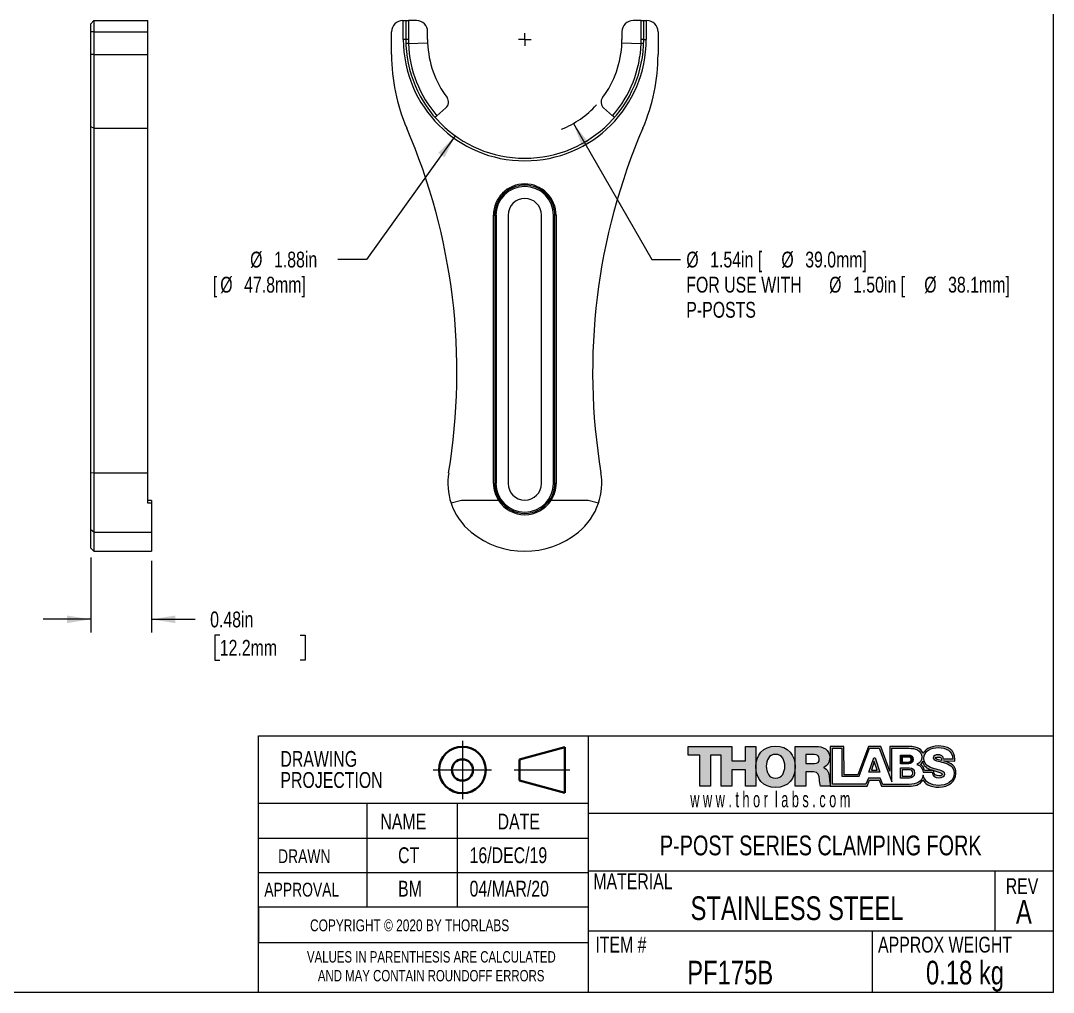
# Model space of a CAD drawing. Header units: inches. Extents: x 0.1 to 10.9, y 0 to 8.5.
# Drawn here: x 5.5 to 10.94, y 0.04 to 5.16 of the extents above; entities that cross this region are included whole.
import ezdxf

# ---------------------------------------------------------------- set-up
doc = ezdxf.new("R2010")
doc.units = ezdxf.units.IN
doc.header["$MEASUREMENT"] = 0
doc.header["$PDSIZE"] = -1
doc.linetypes.add('CENTERX2', pattern=[0.8, 0.5, -0.1, 0.1, -0.1])
doc.styles.add('SLDTEXTSTYLE0', font='TXT', dxfattribs={"width": 0.75})
doc.styles.add('SLDTEXTSTYLE1', font='TXT', dxfattribs={"width": 0.6})
doc.dimstyles.new('SLDDIMSTYLE1', dxfattribs={"dimtxt": 0.083333, "dimasz": 0.125, "dimexe": 0, "dimexo": 0.0625, "dimgap": 0.020833, "dimtad": 0, "dimtih": 1, "dimtoh": 1, "dimlfac": 1.5, "dimrnd": 1e-09, "dimdsep": 46, "dimtxsty": 'SLDTEXTSTYLE0', "dimsah": 1, "dimcen": 0.09, "dimadec": 0, "dimazin": 2, "dimtfac": 1, "dimtmove": 0, "dimatfit": 0, "dimfxl": 1, "dimfrac": 2, "dimtolj": 1, "dimtzin": 12, "dimarcsym": 0})
doc.dimstyles.new('SLDDIMSTYLE2', dxfattribs={"dimtxt": 0.083333, "dimasz": 0.125, "dimexe": 0, "dimexo": 0.0625, "dimgap": 0.020833, "dimtad": 0, "dimtih": 1, "dimtoh": 1, "dimlfac": 1.5, "dimrnd": 1e-09, "dimzin": 12, "dimdsep": 46, "dimtxsty": 'SLDTEXTSTYLE0', "dimsah": 1, "dimcen": 0, "dimadec": 0, "dimazin": 3, "dimtfac": 1, "dimtofl": 0, "dimtmove": 0, "dimatfit": 3, "dimfxl": 1, "dimfrac": 2, "dimtolj": 1, "dimtzin": 12, "dimarcsym": 0})

# ---------------------------------------------------------------- blocks, each defined once
blk = doc.blocks.new('Third Angle Projection Block')
at = {"color": 7, "linetype": 'CENTERX2', "lineweight": 18}
for p, q in [((3.9951, 0.9376), (3.9951, 0.5538)), ((3.8033, 0.7457), (4.187, 0.7457)), ((4.3361, 0.7457), (4.7029, 0.7457))]:
    blk.add_line(p, q, dxfattribs=at)
at = {"color": 7, "linetype": 'Continuous', "lineweight": 35}
for p, q in [((4.6701, 0.8957), (4.3701, 0.8153)), ((4.6701, 0.5957), (4.6701, 0.8957)), ((4.3701, 0.8153), (4.3701, 0.6761)), ((4.3701, 0.6761), (4.6701, 0.5957))]:
    blk.add_line(p, q, dxfattribs=at)
for radius in [0.1536, 0.0696]:
    blk.add_circle((3.9951, 0.7457), radius, dxfattribs=at)
at = {"color": 7, "linetype": 'Continuous', "lineweight": 0}
blk.add_point((3.9951, 0.7457), dxfattribs=at)
blk = doc.blocks.new('THORLABS LOGO1')
at = {"linetype": 'Continuous'}
blk.add_hatch(color=7, dxfattribs=at).paths.add_polyline_path([(2.398, 1.664), (2.398, 1.97), (2.618, 1.97), (2.618, 1.13), (2.398, 1.13), (2.398, 1.476), (2.109, 1.476), (2.109, 1.13), (1.889, 1.13), (1.889, 1.782), (1.661, 1.782), (1.661, 1.13), (1.441, 1.13), (1.441, 1.782), (1.189, 1.782), (1.189, 1.97), (2.109, 1.97), (2.109, 1.664)], flags=0)
h = blk.add_hatch(color=7, dxfattribs=at)
edge = h.paths.add_edge_path(flags=0)
edge.add_spline(control_points=[(3.034, 1.1), (3.3, 1.101), (3.45, 1.295), (3.449, 1.539), (3.449, 1.783), (3.298, 1.976), (3.032, 1.976)], knot_values=[0, 0, 0, 0, 1, 1, 1, 2, 2, 2, 2], weights=[1, 1, 1, 1, 1, 1, 1], degree=3, periodic=0)
edge.add_spline(control_points=[(3.032, 1.976), (2.768, 1.975), (2.619, 1.782), (2.619, 1.54)], knot_values=[3.002118, 3.002118, 3.002118, 3.002118, 4, 4, 4, 4], weights=[1, 1, 1, 1], degree=3, periodic=0)
edge.add_spline(control_points=[(2.619, 1.54), (2.619, 1.54), (2.619, 1.539), (2.619, 1.539), (2.618, 1.295), (2.768, 1.101), (3.034, 1.1)], knot_values=[2, 2, 2, 2, 2.002118, 2.002118, 2.002118, 3.002118, 3.002118, 3.002118, 3.002118], weights=[1, 1, 1, 1, 1, 1, 1], degree=3, periodic=0)
edge = h.paths.add_edge_path(flags=0)
edge.add_spline(control_points=[(3.033, 1.301), (2.891, 1.301), (2.837, 1.426), (2.837, 1.551)], knot_values=[3, 3, 3, 3, 4, 4, 4, 4], weights=[1, 1, 1, 1], degree=3, periodic=0)
edge.add_spline(control_points=[(2.837, 1.551), (2.837, 1.676), (2.891, 1.801), (3.033, 1.801)], knot_values=[2, 2, 2, 2, 3, 3, 3, 3], weights=[1, 1, 1, 1], degree=3, periodic=0)
edge.add_spline(control_points=[(3.033, 1.801), (3.175, 1.801), (3.229, 1.676), (3.229, 1.551)], knot_values=[1, 1, 1, 1, 2, 2, 2, 2], weights=[1, 1, 1, 1], degree=3, periodic=0)
edge.add_spline(control_points=[(3.229, 1.551), (3.229, 1.426), (3.175, 1.301), (3.033, 1.301)], knot_values=[0, 0, 0, 0, 1, 1, 1, 1], weights=[1, 1, 1, 1], degree=3, periodic=0)
h = blk.add_hatch(color=7, dxfattribs=at)
edge = h.paths.add_edge_path(flags=0)
edge.add_line((3.45, 1.13), (3.45, 1.97))
edge.add_line((3.45, 1.97), (3.88, 1.97))
edge.add_spline(control_points=[(3.88, 1.97), (4.029, 1.97), (4.175, 1.903), (4.175, 1.734)], knot_values=[1, 1, 1, 1, 2, 2, 2, 2], weights=[1, 1, 1, 1], degree=3, periodic=0)
edge.add_spline(control_points=[(4.175, 1.734), (4.175, 1.643), (4.132, 1.557), (4.043, 1.523)], knot_values=[2, 2, 2, 2, 3, 3, 3, 3], weights=[1, 1, 1, 1], degree=3, periodic=0)
edge.add_line((4.043, 1.523), (4.043, 1.521))
edge.add_spline(control_points=[(4.043, 1.521), (4.133, 1.499), (4.159, 1.399), (4.166, 1.319)], knot_values=[4, 4, 4, 4, 5, 5, 5, 5], weights=[1, 1, 1, 1], degree=3, periodic=0)
edge.add_spline(control_points=[(4.166, 1.319), (4.169, 1.293), (4.173, 1.219), (4.188, 1.17)], knot_values=[5, 5, 5, 5, 5.740443, 5.740443, 5.740443, 5.740443], weights=[1, 1, 1, 1], degree=3, periodic=0)
edge.add_line((4.188, 1.17), (4.188, 1.13))
edge.add_line((4.188, 1.13), (3.984, 1.13))
edge.add_spline(control_points=[(3.984, 1.13), (3.965, 1.158), (3.962, 1.241), (3.959, 1.264)], knot_values=[7, 7, 7, 7, 8, 8, 8, 8], weights=[1, 1, 1, 1], degree=3, periodic=0)
edge.add_spline(control_points=[(3.959, 1.264), (3.953, 1.349), (3.939, 1.436), (3.836, 1.436)], knot_values=[8, 8, 8, 8, 9, 9, 9, 9], weights=[1, 1, 1, 1], degree=3, periodic=0)
edge.add_line((3.836, 1.436), (3.67, 1.436))
edge.add_line((3.67, 1.436), (3.67, 1.13))
edge.add_line((3.67, 1.13), (3.45, 1.13))
edge = h.paths.add_edge_path(flags=0)
edge.add_line((3.845, 1.796), (3.67, 1.796))
edge.add_line((3.67, 1.796), (3.67, 1.606))
edge.add_line((3.67, 1.606), (3.854, 1.606))
edge.add_spline(control_points=[(3.854, 1.606), (3.92, 1.606), (3.956, 1.642), (3.956, 1.705)], knot_values=[1, 1, 1, 1, 2, 2, 2, 2], weights=[1, 1, 1, 1], degree=3, periodic=0)
edge.add_spline(control_points=[(3.956, 1.705), (3.956, 1.768), (3.906, 1.796), (3.845, 1.796)], knot_values=[2, 2, 2, 2, 3, 3, 3, 3], weights=[1, 1, 1, 1], degree=3, periodic=0)
h = blk.add_hatch(color=7, dxfattribs=at)
edge = h.paths.add_edge_path(flags=0)
edge.add_spline(control_points=[(6.142, 1.818), (6.107, 1.886), (6.086, 1.97), (5.816, 1.97)], knot_values=[4, 4, 4, 4, 5, 5, 5, 5], weights=[1, 1, 1, 1], degree=3, periodic=0)
edge.add_line((5.816, 1.97), (5.445, 1.97))
edge.add_line((5.445, 1.97), (5.445, 1.447))
edge.add_line((5.445, 1.447), (5.251, 1.97))
edge.add_line((5.251, 1.97), (4.991, 1.97))
edge.add_line((4.991, 1.97), (4.765, 1.372))
edge.add_line((4.765, 1.372), (4.478, 1.37))
edge.add_line((4.478, 1.37), (4.474, 1.97))
edge.add_line((4.474, 1.97), (4.188, 1.97))
edge.add_line((4.188, 1.97), (4.188, 1.13))
edge.add_line((4.188, 1.13), (4.963, 1.132))
edge.add_line((4.963, 1.132), (5.013, 1.256))
edge.add_line((5.013, 1.256), (5.217, 1.256))
edge.add_line((5.217, 1.256), (5.265, 1.132))
edge.add_line((5.265, 1.132), (5.893, 1.132))
edge.add_spline(control_points=[(5.893, 1.132), (6.005, 1.134), (6.109, 1.187), (6.141, 1.265)], knot_values=[19, 19, 19, 19, 20, 20, 20, 20], weights=[1, 1, 1, 1], degree=3, periodic=0)
edge.add_spline(control_points=[(6.141, 1.265), (6.171, 1.187), (6.276, 1.109), (6.48, 1.109)], knot_values=[20, 20, 20, 20, 21, 21, 21, 21], weights=[1, 1, 1, 1], degree=3, periodic=0)
edge.add_spline(control_points=[(6.48, 1.109), (6.684, 1.109), (6.835, 1.233), (6.835, 1.396)], knot_values=[21, 21, 21, 21, 22, 22, 22, 22], weights=[1, 1, 1, 1], degree=3, periodic=0)
edge.add_spline(control_points=[(6.835, 1.396), (6.835, 1.561), (6.74, 1.62), (6.588, 1.66)], knot_values=[22, 22, 22, 22, 23, 23, 23, 23], weights=[1, 1, 1, 1], degree=3, periodic=0)
edge.add_spline(control_points=[(6.588, 1.66), (6.586, 1.661), (6.584, 1.661), (6.582, 1.662)], knot_values=[0, 0, 0, 0, 1, 1, 1, 1], weights=[1, 1, 1, 1], degree=3, periodic=0)
edge.add_line((6.582, 1.662), (6.814, 1.66))
edge.add_spline(control_points=[(6.814, 1.66), (6.814, 1.782), (6.79, 1.978), (6.464, 1.978)], knot_values=[2, 2, 2, 2, 3, 3, 3, 3], weights=[1, 1, 1, 1], degree=3, periodic=0)
edge.add_spline(control_points=[(6.464, 1.978), (6.274, 1.978), (6.18, 1.886), (6.142, 1.818)], knot_values=[3, 3, 3, 3, 4, 4, 4, 4], weights=[1, 1, 1, 1], degree=3, periodic=0)
edge = h.paths.add_edge_path(flags=0)
edge.add_spline(control_points=[(6.548, 1.382), (6.539, 1.345), (6.512, 1.334), (6.441, 1.354)], knot_values=[4, 4, 4, 4, 5, 5, 5, 5], weights=[1, 1, 1, 1], degree=3, periodic=0)
edge.add_spline(control_points=[(6.441, 1.354), (6.367, 1.374), (6.366, 1.415), (6.366, 1.46)], knot_values=[5, 5, 5, 5, 6, 6, 6, 6], weights=[1, 1, 1, 1], degree=3, periodic=0)
edge.add_spline(control_points=[(6.366, 1.46), (6.459, 1.433), (6.553, 1.401), (6.548, 1.382)], knot_values=[3, 3, 3, 3, 4, 4, 4, 4], weights=[1, 1, 1, 1], degree=3, periodic=0)
edge = h.paths.add_edge_path(flags=0)
edge.add_spline(control_points=[(6.114, 1.739), (6.114, 1.671), (6.074, 1.616), (6.014, 1.587)], knot_values=[17, 17, 17, 17, 18, 18, 18, 18], weights=[1, 1, 1, 1], degree=3, periodic=0)
edge.add_spline(control_points=[(6.014, 1.587), (6.089, 1.565), (6.137, 1.504), (6.144, 1.427)], knot_values=[18, 18, 18, 18, 19, 19, 19, 19], weights=[1, 1, 1, 1], degree=3, periodic=0)
edge.add_line((6.144, 1.427), (6.333, 1.427))
edge.add_spline(control_points=[(6.333, 1.427), (6.337, 1.338), (6.393, 1.309), (6.477, 1.309)], knot_values=[20, 20, 20, 20, 21, 21, 21, 21], weights=[1, 1, 1, 1], degree=3, periodic=0)
edge.add_spline(control_points=[(6.477, 1.309), (6.536, 1.309), (6.598, 1.33), (6.598, 1.386)], knot_values=[21, 21, 21, 21, 22, 22, 22, 22], weights=[1, 1, 1, 1], degree=3, periodic=0)
edge.add_spline(control_points=[(6.598, 1.386), (6.598, 1.453), (6.489, 1.466), (6.38, 1.496)], knot_values=[22, 22, 22, 22, 23, 23, 23, 23], weights=[1, 1, 1, 1], degree=3, periodic=0)
edge.add_spline(control_points=[(6.38, 1.496), (6.271, 1.527), (6.158, 1.576), (6.158, 1.715)], knot_values=[23, 23, 23, 23, 24, 24, 24, 24], weights=[1, 1, 1, 1], degree=3, periodic=0)
edge.add_spline(control_points=[(6.158, 1.715), (6.158, 1.88), (6.325, 1.945), (6.467, 1.945)], knot_values=[24, 24, 24, 24, 25, 25, 25, 25], weights=[1, 1, 1, 1], degree=3, periodic=0)
edge.add_spline(control_points=[(6.467, 1.945), (6.618, 1.945), (6.77, 1.872), (6.771, 1.701)], knot_values=[25, 25, 25, 25, 26, 26, 26, 26], weights=[1, 1, 1, 1], degree=3, periodic=0)
edge.add_line((6.771, 1.701), (6.574, 1.701))
edge.add_spline(control_points=[(6.574, 1.701), (6.577, 1.77), (6.512, 1.792), (6.451, 1.792)], knot_values=[27, 27, 27, 27, 28, 28, 28, 28], weights=[1, 1, 1, 1], degree=3, periodic=0)
edge.add_spline(control_points=[(6.451, 1.792), (6.409, 1.792), (6.355, 1.777), (6.355, 1.727)], knot_values=[28, 28, 28, 28, 29, 29, 29, 29], weights=[1, 1, 1, 1], degree=3, periodic=0)
edge.add_spline(control_points=[(6.355, 1.727), (6.355, 1.669), (6.465, 1.659), (6.576, 1.628)], knot_values=[29, 29, 29, 29, 30, 30, 30, 30], weights=[1, 1, 1, 1], degree=3, periodic=0)
edge.add_spline(control_points=[(6.576, 1.628), (6.685, 1.597), (6.796, 1.546), (6.796, 1.41)], knot_values=[30, 30, 30, 30, 31, 31, 31, 31], weights=[1, 1, 1, 1], degree=3, periodic=0)
edge.add_spline(control_points=[(6.796, 1.41), (6.796, 1.218), (6.632, 1.147), (6.465, 1.147)], knot_values=[31, 31, 31, 31, 32, 32, 32, 32], weights=[1, 1, 1, 1], degree=3, periodic=0)
edge.add_spline(control_points=[(6.465, 1.147), (6.311, 1.147), (6.172, 1.216), (6.142, 1.364)], knot_values=[0, 0, 0, 0, 1, 1, 1, 1], weights=[1, 1, 1, 1], degree=3, periodic=0)
edge.add_spline(control_points=[(6.142, 1.364), (6.122, 1.22), (5.998, 1.169), (5.849, 1.169)], knot_values=[1, 1, 1, 1, 2, 2, 2, 2], weights=[1, 1, 1, 1], degree=3, periodic=0)
edge.add_line((5.849, 1.169), (5.294, 1.169))
edge.add_line((5.294, 1.169), (5.238, 1.298))
edge.add_line((5.238, 1.298), (4.992, 1.298))
edge.add_line((4.992, 1.298), (4.935, 1.17))
edge.add_line((4.935, 1.17), (4.233, 1.17))
edge.add_line((4.233, 1.17), (4.233, 1.929))
edge.add_line((4.233, 1.929), (4.431, 1.929))
edge.add_line((4.431, 1.929), (4.431, 1.342))
edge.add_line((4.431, 1.342), (4.795, 1.342))
edge.add_line((4.795, 1.342), (5.015, 1.929))
edge.add_line((5.015, 1.929), (5.216, 1.929))
edge.add_line((5.216, 1.929), (5.484, 1.222))
edge.add_line((5.484, 1.222), (5.484, 1.929))
edge.add_line((5.484, 1.929), (5.84, 1.929))
edge.add_spline(control_points=[(5.84, 1.929), (5.97, 1.931), (6.114, 1.897), (6.114, 1.739)], knot_values=[16, 16, 16, 16, 17, 17, 17, 17], weights=[1, 1, 1, 1], degree=3, periodic=0)
edge = h.paths.add_edge_path(flags=0)
edge.add_line((6.361, 1.462), (6.17, 1.462))
edge.add_spline(control_points=[(6.17, 1.462), (6.17, 1.519), (6.12, 1.569), (6.089, 1.59)], knot_values=[8, 8, 8, 8, 9, 9, 9, 9], weights=[1, 1, 1, 1], degree=3, periodic=0)
edge.add_spline(control_points=[(6.089, 1.59), (6.104, 1.608), (6.128, 1.626), (6.136, 1.658)], knot_values=[9, 9, 9, 9, 10, 10, 10, 10], weights=[1, 1, 1, 1], degree=3, periodic=0)
edge.add_spline(control_points=[(6.136, 1.658), (6.136, 1.569), (6.219, 1.501), (6.324, 1.472)], knot_values=[10, 10, 10, 10, 11, 11, 11, 11], weights=[1, 1, 1, 1], degree=3, periodic=0)
edge.add_spline(control_points=[(6.324, 1.472), (6.336, 1.469), (6.349, 1.465), (6.361, 1.462)], knot_values=[0, 0, 0, 0, 1, 1, 1, 1], weights=[1, 1, 1, 1], degree=3, periodic=0)
edge = h.paths.add_edge_path(flags=0)
edge.add_spline(control_points=[(6.466, 1.742), (6.511, 1.74), (6.526, 1.731), (6.53, 1.704)], knot_values=[2, 2, 2, 2, 3, 3, 3, 3], weights=[1, 1, 1, 1], degree=3, periodic=0)
edge.add_spline(control_points=[(6.53, 1.704), (6.532, 1.693), (6.532, 1.686), (6.532, 1.672)], knot_values=[3, 3, 3, 3, 4, 4, 4, 4], weights=[1, 1, 1, 1], degree=3, periodic=0)
edge.add_spline(control_points=[(6.532, 1.672), (6.427, 1.699), (6.398, 1.703), (6.398, 1.726)], knot_values=[0, 0, 0, 0, 1, 1, 1, 1], weights=[1, 1, 1, 1], degree=3, periodic=0)
edge.add_spline(control_points=[(6.398, 1.726), (6.398, 1.736), (6.444, 1.742), (6.466, 1.742)], knot_values=[1, 1, 1, 1, 2, 2, 2, 2], weights=[1, 1, 1, 1], degree=3, periodic=0)
h = blk.add_hatch(color=7, dxfattribs=at)
edge = h.paths.add_edge_path(flags=0)
edge.add_line((5.665, 1.602), (5.665, 1.786))
edge.add_line((5.665, 1.786), (5.841, 1.786))
edge.add_spline(control_points=[(5.841, 1.786), (5.889, 1.786), (5.934, 1.763), (5.934, 1.693)], knot_values=[1, 1, 1, 1, 2, 2, 2, 2], weights=[1, 1, 1, 1], degree=3, periodic=0)
edge.add_spline(control_points=[(5.934, 1.693), (5.934, 1.625), (5.88, 1.602), (5.841, 1.602)], knot_values=[2, 2, 2, 2, 3, 3, 3, 3], weights=[1, 1, 1, 1], degree=3, periodic=0)
edge.add_line((5.841, 1.602), (5.665, 1.602))
edge = h.paths.add_edge_path(flags=0)
edge.add_spline(control_points=[(5.891, 1.692), (5.891, 1.732), (5.859, 1.745), (5.826, 1.745)], knot_values=[3, 3, 3, 3, 4, 4, 4, 4], weights=[1, 1, 1, 1], degree=3, periodic=0)
edge.add_line((5.826, 1.745), (5.703, 1.745))
edge.add_line((5.703, 1.745), (5.703, 1.639))
edge.add_line((5.703, 1.639), (5.826, 1.639))
edge.add_spline(control_points=[(5.826, 1.639), (5.853, 1.639), (5.891, 1.652), (5.891, 1.692)], knot_values=[2, 2, 2, 2, 3, 3, 3, 3], weights=[1, 1, 1, 1], degree=3, periodic=0)
h = blk.add_hatch(color=7, dxfattribs=at)
h.paths.add_polyline_path([(5.003, 1.425), (5.229, 1.425), (5.133, 1.729), (5.102, 1.729)], flags=0)
h.paths.add_polyline_path([(5.056, 1.466), (5.115, 1.649), (5.173, 1.466)], flags=0)
h = blk.add_hatch(color=7, dxfattribs=at)
edge = h.paths.add_edge_path(flags=0)
edge.add_line((5.665, 1.302), (5.665, 1.514))
edge.add_line((5.665, 1.514), (5.86, 1.514))
edge.add_spline(control_points=[(5.86, 1.514), (5.913, 1.514), (5.963, 1.488), (5.963, 1.407)], knot_values=[1, 1, 1, 1, 2, 2, 2, 2], weights=[1, 1, 1, 1], degree=3, periodic=0)
edge.add_spline(control_points=[(5.963, 1.407), (5.963, 1.329), (5.904, 1.302), (5.86, 1.302)], knot_values=[2, 2, 2, 2, 3, 3, 3, 3], weights=[1, 1, 1, 1], degree=3, periodic=0)
edge.add_line((5.86, 1.302), (5.665, 1.302))
edge = h.paths.add_edge_path(flags=0)
edge.add_spline(control_points=[(5.927, 1.406), (5.927, 1.458), (5.889, 1.475), (5.849, 1.475)], knot_values=[3, 3, 3, 3, 4, 4, 4, 4], weights=[1, 1, 1, 1], degree=3, periodic=0)
edge.add_line((5.849, 1.475), (5.702, 1.475))
edge.add_line((5.702, 1.475), (5.702, 1.338))
edge.add_line((5.702, 1.338), (5.849, 1.338))
edge.add_spline(control_points=[(5.849, 1.338), (5.882, 1.338), (5.927, 1.355), (5.927, 1.406)], knot_values=[2, 2, 2, 2, 3, 3, 3, 3], weights=[1, 1, 1, 1], degree=3, periodic=0)
at = {"color": 7, "linetype": 'Continuous', "lineweight": 18}
for p, q in [((1.189, 1.782), (1.189, 1.97)), ((1.189, 1.97), (2.109, 1.97)), ((2.109, 1.97), (2.109, 1.664)), ((2.398, 1.664), (2.398, 1.97)), ((2.398, 1.97), (2.618, 1.97)), ((2.618, 1.97), (2.618, 1.13)), ((3.45, 1.97), (3.88, 1.97)), ((3.45, 1.13), (3.45, 1.97)), ((4.474, 1.97), (4.188, 1.97)), ((4.188, 1.97), (4.188, 1.13)), ((4.478, 1.37), (4.474, 1.97)), ((4.991, 1.97), (4.765, 1.372)), ((5.251, 1.97), (4.991, 1.97)), ((5.445, 1.447), (5.251, 1.97)), ((5.816, 1.97), (5.445, 1.97)), ((5.445, 1.97), (5.445, 1.447)), ((1.441, 1.782), (1.189, 1.782)), ((1.441, 1.13), (1.441, 1.782)), ((1.889, 1.782), (1.661, 1.782)), ((1.661, 1.782), (1.661, 1.13)), ((1.889, 1.13), (1.889, 1.782)), ((3.845, 1.796), (3.67, 1.796)), ((3.67, 1.796), (3.67, 1.606)), ((4.233, 1.17), (4.233, 1.929)), ((4.233, 1.929), (4.431, 1.929)), ((4.431, 1.929), (4.431, 1.342)), ((4.795, 1.342), (5.015, 1.929)), ((5.015, 1.929), (5.216, 1.929)), ((5.216, 1.929), (5.484, 1.222)), ((5.484, 1.222), (5.484, 1.929)), ((5.484, 1.929), (5.84, 1.929)), ((5.665, 1.786), (5.841, 1.786)), ((5.665, 1.602), (5.665, 1.786)), ((5.703, 1.745), (5.703, 1.639)), ((5.826, 1.745), (5.703, 1.745)), ((2.109, 1.664), (2.398, 1.664)), ((3.67, 1.606), (3.854, 1.606)), ((5.003, 1.425), (5.102, 1.729)), ((5.115, 1.649), (5.056, 1.466)), ((5.102, 1.729), (5.133, 1.729)), ((5.173, 1.466), (5.115, 1.649)), ((5.133, 1.729), (5.229, 1.425)), ((5.841, 1.602), (5.665, 1.602)), ((5.703, 1.639), (5.826, 1.639)), ((6.771, 1.701), (6.574, 1.701)), ((6.582, 1.662), (6.814, 1.66)), ((2.398, 1.476), (2.109, 1.476)), ((2.109, 1.476), (2.109, 1.13)), ((2.398, 1.13), (2.398, 1.476)), ((3.836, 1.436), (3.67, 1.436)), ((3.67, 1.436), (3.67, 1.13)), ((4.043, 1.523), (4.043, 1.521)), ((4.431, 1.342), (4.795, 1.342)), ((4.765, 1.372), (4.478, 1.37)), ((5.229, 1.425), (5.003, 1.425)), ((5.056, 1.466), (5.173, 1.466)), ((5.665, 1.514), (5.86, 1.514)), ((5.665, 1.302), (5.665, 1.514)), ((5.702, 1.475), (5.702, 1.338)), ((5.849, 1.475), (5.702, 1.475)), ((5.702, 1.338), (5.849, 1.338)), ((6.144, 1.427), (6.333, 1.427)), ((6.361, 1.462), (6.17, 1.462)), ((1.661, 1.13), (1.441, 1.13)), ((2.109, 1.13), (1.889, 1.13)), ((2.618, 1.13), (2.398, 1.13)), ((3.67, 1.13), (3.45, 1.13)), ((4.188, 1.13), (3.984, 1.13)), ((4.188, 1.17), (4.188, 1.13)), ((4.188, 1.13), (4.963, 1.132)), ((4.935, 1.17), (4.233, 1.17)), ((4.992, 1.298), (4.935, 1.17)), ((4.963, 1.132), (5.013, 1.256)), ((5.238, 1.298), (4.992, 1.298)), ((5.013, 1.256), (5.217, 1.256)), ((5.217, 1.256), (5.265, 1.132)), ((5.294, 1.169), (5.238, 1.298)), ((5.265, 1.132), (5.893, 1.132)), ((5.849, 1.169), (5.294, 1.169)), ((5.86, 1.302), (5.665, 1.302))]:
    blk.add_line(p, q, dxfattribs=at)
at = {"color": 8, "linetype": 'Continuous', "lineweight": 0}
for points in [[(2.619, 1.54), (2.619, 1.782), (2.768, 1.975), (3.032, 1.976)], [(3.88, 1.97), (4.029, 1.97), (4.175, 1.903), (4.175, 1.734)], [(6.142, 1.818), (6.107, 1.886), (6.086, 1.97), (5.816, 1.97)], [(6.464, 1.978), (6.274, 1.978), (6.18, 1.886), (6.142, 1.818)], [(6.814, 1.66), (6.814, 1.782), (6.79, 1.978), (6.464, 1.978)], [(3.033, 1.801), (2.891, 1.801), (2.837, 1.676), (2.837, 1.551)], [(3.229, 1.551), (3.229, 1.676), (3.175, 1.801), (3.033, 1.801)], [(3.956, 1.705), (3.956, 1.768), (3.906, 1.796), (3.845, 1.796)], [(5.891, 1.692), (5.891, 1.732), (5.859, 1.745), (5.826, 1.745)], [(5.84, 1.929), (5.97, 1.931), (6.114, 1.897), (6.114, 1.739)], [(5.841, 1.786), (5.889, 1.786), (5.934, 1.763), (5.934, 1.693)], [(6.158, 1.715), (6.158, 1.88), (6.325, 1.945), (6.467, 1.945)], [(6.451, 1.792), (6.409, 1.792), (6.355, 1.777), (6.355, 1.727)], [(6.398, 1.726), (6.398, 1.736), (6.444, 1.742), (6.466, 1.742)], [(6.574, 1.701), (6.577, 1.77), (6.512, 1.792), (6.451, 1.792)], [(6.466, 1.742), (6.511, 1.74), (6.526, 1.731), (6.53, 1.704)], [(6.467, 1.945), (6.618, 1.945), (6.77, 1.872), (6.771, 1.701)], [(2.837, 1.551), (2.837, 1.426), (2.891, 1.301), (3.033, 1.301)], [(3.033, 1.301), (3.175, 1.301), (3.229, 1.426), (3.229, 1.551)], [(3.854, 1.606), (3.92, 1.606), (3.956, 1.642), (3.956, 1.705)], [(4.175, 1.734), (4.175, 1.643), (4.132, 1.557), (4.043, 1.523)], [(5.826, 1.639), (5.853, 1.639), (5.891, 1.652), (5.891, 1.692)], [(5.934, 1.693), (5.934, 1.625), (5.88, 1.602), (5.841, 1.602)], [(6.114, 1.739), (6.114, 1.671), (6.074, 1.616), (6.014, 1.587)], [(6.014, 1.587), (6.089, 1.565), (6.137, 1.504), (6.144, 1.427)], [(6.089, 1.59), (6.104, 1.608), (6.128, 1.626), (6.136, 1.658)], [(6.17, 1.462), (6.17, 1.519), (6.12, 1.569), (6.089, 1.59)], [(6.136, 1.658), (6.136, 1.569), (6.219, 1.501), (6.324, 1.472)], [(6.38, 1.496), (6.271, 1.527), (6.158, 1.576), (6.158, 1.715)], [(6.355, 1.727), (6.355, 1.669), (6.465, 1.659), (6.576, 1.628)], [(6.532, 1.672), (6.427, 1.699), (6.398, 1.703), (6.398, 1.726)], [(6.53, 1.704), (6.532, 1.693), (6.532, 1.686), (6.532, 1.672)], [(6.576, 1.628), (6.685, 1.597), (6.796, 1.546), (6.796, 1.41)], [(6.588, 1.66), (6.586, 1.661), (6.584, 1.661), (6.582, 1.662)], [(6.835, 1.396), (6.835, 1.561), (6.74, 1.62), (6.588, 1.66)], [(3.959, 1.264), (3.953, 1.349), (3.939, 1.436), (3.836, 1.436)], [(4.043, 1.521), (4.133, 1.499), (4.159, 1.399), (4.166, 1.319)], [(4.166, 1.319), (4.169, 1.293), (4.173, 1.219), (4.188, 1.17)], [(5.927, 1.406), (5.927, 1.458), (5.889, 1.475), (5.849, 1.475)], [(5.849, 1.338), (5.882, 1.338), (5.927, 1.355), (5.927, 1.406)], [(6.142, 1.364), (6.122, 1.22), (5.998, 1.169), (5.849, 1.169)], [(5.86, 1.514), (5.913, 1.514), (5.963, 1.488), (5.963, 1.407)], [(5.963, 1.407), (5.963, 1.329), (5.904, 1.302), (5.86, 1.302)], [(6.465, 1.147), (6.311, 1.147), (6.172, 1.216), (6.142, 1.364)], [(6.324, 1.472), (6.336, 1.469), (6.349, 1.465), (6.361, 1.462)], [(6.333, 1.427), (6.337, 1.338), (6.393, 1.309), (6.477, 1.309)], [(6.366, 1.46), (6.459, 1.433), (6.553, 1.401), (6.548, 1.382)], [(6.441, 1.354), (6.367, 1.374), (6.366, 1.415), (6.366, 1.46)], [(6.598, 1.386), (6.598, 1.453), (6.489, 1.466), (6.38, 1.496)], [(6.548, 1.382), (6.539, 1.345), (6.512, 1.334), (6.441, 1.354)], [(6.796, 1.41), (6.796, 1.218), (6.632, 1.147), (6.465, 1.147)], [(6.477, 1.309), (6.536, 1.309), (6.598, 1.33), (6.598, 1.386)], [(6.48, 1.109), (6.684, 1.109), (6.835, 1.233), (6.835, 1.396)], [(3.984, 1.13), (3.965, 1.158), (3.962, 1.241), (3.959, 1.264)], [(5.893, 1.132), (6.005, 1.134), (6.109, 1.187), (6.141, 1.265)], [(6.141, 1.265), (6.171, 1.187), (6.276, 1.109), (6.48, 1.109)]]:
    blk.add_open_spline(points, degree=3, dxfattribs=at)
for points, knots in [([(3.032, 1.976), (3.298, 1.976), (3.449, 1.783), (3.449, 1.539), (3.45, 1.295), (3.3, 1.101), (3.034, 1.1)], [0, 0, 0, 0, 1, 1, 1, 2, 2, 2, 2]), ([(3.034, 1.1), (2.768, 1.101), (2.618, 1.295), (2.619, 1.539), (2.619, 1.539), (2.619, 1.54), (2.619, 1.54)], [2, 2, 2, 2, 3, 3, 3, 3.002118, 3.002118, 3.002118, 3.002118])]:
    blk.add_open_spline(points, degree=3, knots=knots, dxfattribs=at)
blk = doc.blocks.new('SW_NOTE_0')
at = {"color": 0, "linetype": 'Continuous', "lineweight": 0, "char_height": 0.06, "attachment_point": 2, "style": 'SLDTEXTSTYLE0'}
for s, insert in [('VALUES IN PARENTHESIS ARE CALCULATED', (0.7837, 0.0773)), ('AND MAY CONTAIN ROUNDOFF ERRORS', (0.7826, -0.022))]:
    blk.add_mtext(s, dxfattribs=dict(at, insert=insert))
blk = doc.blocks.new('SW_NOTE_1')
at = {"color": 0, "linetype": 'Continuous', "lineweight": 0, "char_height": 0.08333, "attachment_point": 1, "style": 'SLDTEXTSTYLE0'}
for s, insert in [('DRAWING', (0, 0.1074)), ('PROJECTION', (0, -0.0037))]:
    blk.add_mtext(s, dxfattribs=dict(at, insert=insert))
blk = doc.blocks.new('_D_6')
at = {"color": 7, "linetype": 'Continuous', "lineweight": 18}
for p, q in [((5.8728, 2.327), (5.8728, 1.9315)), ((6.1928, 2.3103), (6.1928, 1.9315)), ((5.8728, 2.0015), (5.6228, 2.0015)), ((6.1928, 2.0015), (6.4234, 2.0015)), ((6.5525, 1.9183), (6.5271, 1.9183)), ((6.5271, 1.9183), (6.5271, 1.7859)), ((6.9762, 1.9183), (7.0016, 1.9183)), ((7.0016, 1.9183), (7.0016, 1.7859)), ((6.5271, 1.7859), (6.5525, 1.7859)), ((7.0016, 1.7859), (6.9762, 1.7859))]:
    blk.add_line(p, q, dxfattribs=at)
for points in [[(5.8728, 2.0015), (5.7478, 2.0215), (5.7478, 1.9815)], [(6.1928, 2.0015), (6.3178, 1.9815), (6.3178, 2.0215)]]:
    blk.add_solid(points, dxfattribs=at)
at = {"color": 7, "linetype": 'Continuous', "lineweight": 18, "char_height": 0.08333, "attachment_point": 1, "style": 'SLDTEXTSTYLE0'}
for s, insert in [('0.48in', (6.5018, 2.0426)), ('12.2mm', (6.5525, 1.8933))]:
    blk.add_mtext(s, dxfattribs=dict(at, insert=insert))
blk = doc.blocks.new('_D_7')
at = {"color": 7, "linetype": 'Continuous', "lineweight": 18}
for p, q in [((7.7935, 4.5493), (7.3248, 3.898)), ((7.3248, 3.898), (7.1748, 3.898))]:
    blk.add_line(p, q, dxfattribs=at)
blk.add_solid([(7.7935, 4.5493), (7.7043, 4.4595), (7.7367, 4.4362)], dxfattribs=at)
at = {"color": 7, "linetype": 'Continuous', "lineweight": 18, "attachment_point": 1, "style": 'SLDTEXTSTYLE0'}
for s, insert, char_height in [('%%c', (6.7124, 3.9392), 0.08333), ('1.88in', (6.8382, 3.9392), 0.08333), ('[', (6.5159, 3.8068), 0.0833), ('%%c', (6.555, 3.8068), 0.08333), ('47.8mm]', (6.6808, 3.8068), 0.08333)]:
    blk.add_mtext(s, dxfattribs=dict(at, insert=insert, char_height=char_height))
blk = doc.blocks.new('_D_8')
at = {"color": 7, "linetype": 'Continuous', "lineweight": 18}
for p, q in [((8.4155, 4.6146), (8.8292, 3.898)), ((8.8292, 3.898), (8.9792, 3.898))]:
    blk.add_line(p, q, dxfattribs=at)
blk.add_arc((8.1595, 5.058), 0.512, 292.2149, 317.5779, dxfattribs=at)
blk.add_solid([(8.4155, 4.6146), (8.4607, 4.4963), (8.4954, 4.5163)], dxfattribs=at)
at = {"color": 7, "linetype": 'Continuous', "lineweight": 18, "attachment_point": 1, "style": 'SLDTEXTSTYLE0'}
for s, insert, char_height in [('%%c', (9.0105, 3.9392), 0.08333), ('1.54in [', (9.1363, 3.9392), 0.08333), ('%%c', (9.5114, 3.9392), 0.08333), ('39.0mm]', (9.6372, 3.9392), 0.08333), ('%%c', (9.7633, 3.8068), 0.08333), ('1.50in [', (9.889, 3.8068), 0.08333), ('%%c', (10.2642, 3.8068), 0.08333), ('38.1mm]', (10.39, 3.8068), 0.08333), ('FOR USE WITH', (9.0105, 3.8068), 0.083333), ('P-POSTS', (9.0105, 3.6744), 0.08333)]:
    blk.add_mtext(s, dxfattribs=dict(at, insert=insert, char_height=char_height))
blk = doc.blocks.new('SW_CENTERMARKSYMBOL_3')
at = {"color": 0, "linetype": 'Continuous', "lineweight": 0}
for q in [(-0.0333, 0), (0, 0.0333), (0, -0.0333), (0.0333, 0)]:
    blk.add_line((0, 0), q, dxfattribs=at)

msp = doc.modelspace()

# ---------------------------------------------------------------- linework, layer by layer
at = {"color": 7, "linetype": 'Continuous', "lineweight": 18}
for p, q in [((10.9445, 0.0356), (10.9445, 8.4506)), ((5.8894, 5.1566), (5.8728, 5.14)), ((5.8728, 5.098), (5.8728, 5.14)), ((5.8894, 5.1566), (5.8894, 5.098)), ((5.8894, 5.1566), (6.1728, 5.1566)), ((6.1728, 5.098), (6.1728, 5.1566)), ((7.5162, 5.1566), (7.5195, 5.1566)), ((7.5195, 5.058), (7.5195, 5.1566)), ((7.5195, 5.1566), (7.5329, 5.1566)), ((7.5329, 5.1566), (7.5329, 5.058)), ((7.5329, 5.1566), (7.5462, 5.1566)), ((7.5462, 5.1566), (7.5462, 5.058)), ((7.5889, 5.1566), (7.5462, 5.1566)), ((8.7729, 5.1566), (8.7302, 5.1566)), ((8.7729, 5.058), (8.7729, 5.1566)), ((8.7729, 5.1566), (8.7862, 5.1566)), ((8.7862, 5.058), (8.7862, 5.1566)), ((8.7862, 5.1566), (8.7995, 5.1566)), ((8.7995, 5.1566), (8.7995, 5.058)), ((8.7995, 5.1566), (8.8029, 5.1566)), ((5.8728, 4.9776), (5.8728, 5.098)), ((5.8894, 5.098), (5.8728, 5.098)), ((5.8894, 5.098), (5.8894, 4.9776)), ((5.8894, 5.098), (6.1728, 5.098)), ((6.1728, 4.9776), (6.1728, 5.098)), ((7.4575, 4.9776), (7.4575, 5.098)), ((7.6475, 5.058), (7.6475, 5.098)), ((8.6715, 5.098), (8.6715, 5.058)), ((8.8615, 5.098), (8.8615, 4.9776)), ((7.5329, 5.058), (7.5195, 5.058)), ((7.5462, 5.058), (7.5329, 5.058)), ((7.5466, 5.0366), (7.5333, 5.0361)), ((7.5466, 5.0366), (7.6478, 5.0401)), ((8.6712, 5.0401), (8.7725, 5.0366)), ((8.7858, 5.0361), (8.7725, 5.0366)), ((8.7862, 5.058), (8.7729, 5.058)), ((8.7862, 5.058), (8.7995, 5.058)), ((5.8728, 4.597), (5.8728, 4.9776)), ((5.8894, 4.9776), (5.8728, 4.9776)), ((5.8894, 4.9776), (5.8894, 4.5904)), ((5.8894, 4.9776), (6.1728, 4.9776)), ((6.1728, 4.5904), (6.1728, 4.9776)), ((7.744, 4.6968), (7.6966, 4.6556)), ((8.6224, 4.6556), (8.575, 4.6968)), ((5.8894, 4.5904), (5.8728, 4.597)), ((5.8728, 2.7711), (5.8728, 4.597)), ((5.8894, 4.5904), (6.1728, 4.5904)), ((5.8894, 4.5904), (5.8894, 2.7739)), ((6.1728, 2.7739), (6.1728, 4.5904)), ((7.9945, 2.718), (7.9945, 4.1313)), ((7.9945, 4.1313), (8.0012, 4.1313)), ((8.0012, 4.1313), (8.0012, 2.718)), ((8.0079, 4.1313), (8.0012, 4.1313)), ((8.0079, 4.1313), (8.0079, 2.718)), ((8.0712, 4.1313), (8.0712, 2.718)), ((8.2479, 2.718), (8.2479, 4.1313)), ((8.3112, 2.718), (8.3112, 4.1313)), ((8.3179, 4.1313), (8.3112, 4.1313)), ((8.3179, 2.718), (8.3179, 4.1313)), ((8.3245, 4.1313), (8.3179, 4.1313)), ((8.3245, 4.1313), (8.3245, 2.718)), ((5.8894, 2.7739), (5.8728, 2.7711)), ((5.8728, 2.4739), (5.8728, 2.7711)), ((5.8894, 2.7739), (6.1728, 2.7739)), ((5.8894, 2.7739), (5.8894, 2.461)), ((6.1728, 2.6142), (6.1728, 2.7739)), ((7.9945, 2.718), (8.0012, 2.718)), ((8.0079, 2.718), (8.0012, 2.718)), ((8.3179, 2.718), (8.3112, 2.718)), ((8.3245, 2.718), (8.3179, 2.718)), ((6.1928, 2.628), (6.1728, 2.628)), ((6.1928, 2.6142), (6.1728, 2.6142)), ((6.1928, 2.628), (6.1928, 2.6142)), ((6.1928, 2.6142), (6.1928, 2.461)), ((7.8262, 2.628), (7.771, 2.6142)), ((8.0212, 2.628), (7.8262, 2.628)), ((8.4929, 2.628), (8.2978, 2.628)), ((8.5481, 2.6142), (8.4929, 2.628)), ((5.8728, 2.584), (5.8727, 2.584)), ((5.8728, 2.5688), (5.8727, 2.5688)), ((5.8728, 2.5316), (5.8727, 2.5316)), ((5.8728, 2.5115), (5.8727, 2.5115)), ((5.8727, 2.5031), (5.8728, 2.5031)), ((5.8727, 2.4619), (5.8728, 2.4619)), ((5.8727, 2.4559), (5.8728, 2.4559)), ((5.8894, 2.461), (5.8728, 2.4739)), ((5.8728, 2.377), (5.8728, 2.4739)), ((5.8894, 2.461), (6.1928, 2.461)), ((5.8894, 2.461), (5.8894, 2.3603)), ((6.1928, 2.461), (6.1928, 2.3603)), ((5.8728, 2.4438), (5.8727, 2.4438)), ((5.8727, 2.4226), (5.8728, 2.4226)), ((5.8727, 2.3936), (5.8728, 2.3936)), ((5.8727, 2.3935), (5.8728, 2.3935)), ((5.8728, 2.377), (5.8894, 2.3603)), ((5.8894, 2.3603), (6.1928, 2.3603)), ((10.9445, 1.3874), (10.9445, 1.9698)), ((6.7572, 0.2977), (6.7572, 1.3874)), ((6.7572, 1.3874), (8.4938, 1.3874)), ((8.4938, 1.3874), (8.4938, 0.0356)), ((8.4938, 1.3874), (10.9445, 1.3874)), ((6.7572, 0.4841), (6.7572, 1.0302)), ((6.7572, 0.0356), (6.7572, 1.0302)), ((8.4938, 1.0302), (6.7572, 1.0302)), ((7.3281, 1.0302), (7.3281, 0.4841)), ((7.8037, 1.0302), (7.8037, 0.4841)), ((8.4938, 0.98), (10.9445, 0.98)), ((8.4938, 0.846), (6.7572, 0.846)), ((8.4938, 0.6662), (6.7572, 0.6662)), ((8.4938, 0.6756), (10.9445, 0.6756)), ((10.6365, 0.6756), (10.6365, 0.3599)), ((8.4938, 0.4841), (6.7572, 0.4841)), ((6.7572, 0.4841), (6.7572, 0.2977)), ((8.4938, 0.3599), (10.9445, 0.3599)), ((9.9901, 0.3599), (9.9901, 0.0356)), ((6.7572, 0.2977), (8.4938, 0.2977)), ((10.9445, 0.0356), (0.0622, 0.0356))]:
    msp.add_line(p, q, dxfattribs=at)
at = {"color": 7, "linetype": 'Continuous', "lineweight": 18, "flags": 128}
for points in [[(7.6966, 4.6556), (7.6947, 4.6539), (7.6928, 4.6522), (7.6911, 4.6507), (7.6895, 4.6494), (7.6883, 4.6483), (7.6874, 4.6475), (7.6868, 4.647), (7.6866, 4.6468)], [(8.6325, 4.6468), (8.6323, 4.647), (8.6317, 4.6475), (8.6308, 4.6483), (8.6295, 4.6494), (8.628, 4.6507), (8.6263, 4.6522), (8.6244, 4.6539), (8.6224, 4.6556)]]:
    msp.add_lwpolyline(points, dxfattribs=at)
at = {"color": 7, "linetype": 'Continuous', "lineweight": 18}
for centre, radius, start, end in [((7.5162, 5.098), 0.0587, 90, 180), ((7.5889, 5.098), 0.0587, 0, 90), ((8.7302, 5.098), 0.0587, 90, 180), ((8.8029, 5.098), 0.0587, 0, 90), ((8.1595, 5.058), 0.64, 180, 0), ((8.1595, 5.058), 0.6267, 180, 0), ((8.1595, 5.058), 0.6133, 180, 182), ((8.1595, 5.058), 0.6133, 182, 221), ((8.1595, 5.058), 0.512, 180, 182), ((8.1595, 5.058), 0.512, 182, 216.8445), ((8.1595, 5.058), 0.512, 323.1555, 358), ((8.1595, 5.058), 0.6133, 319, 358), ((8.1595, 5.058), 0.512, 358, 0), ((8.1595, 5.058), 0.6133, 358, 0), ((8.4369, 4.9776), 0.9793, 180, 203.2914), ((7.8822, 4.9776), 0.9793, 336.7086, 0), ((7.7178, 4.727), 0.04, 311, 36.8445), ((8.6013, 4.727), 0.04, 143.1555, 229), ((4.5522, 3.3053), 3.25, 350.5885, 23.2914), ((11.7669, 3.3053), 3.25, 156.7086, 189.4115), ((8.1595, 4.1313), 0.165, 0, 180), ((8.1595, 4.1313), 0.1583, 0, 180), ((8.1595, 4.1313), 0.1517, 0, 180), ((8.1595, 4.1313), 0.0883, 0, 180), ((8.0873, 2.7193), 0.3333, 170.5885, 198.3865), ((8.2318, 2.7193), 0.3333, 341.6135, 9.4115), ((8.1595, 2.718), 0.165, 180, 213.0557), ((8.1595, 2.718), 0.1583, 180, 214.6402), ((8.1595, 2.718), 0.1517, 180, 0), ((8.1595, 2.718), 0.0883, 180, 0), ((8.1595, 2.718), 0.1583, 325.3598, 0), ((8.1595, 2.718), 0.165, 326.9443, 0), ((8.0873, 2.7193), 0.3333, 198.3865, 230.8184), ((8.1595, 2.718), 0.165, 213.0557, 326.9443), ((8.1595, 2.718), 0.1583, 214.6402, 325.3598), ((8.2318, 2.7193), 0.3333, 309.1816, 341.6135), ((8.1595, 2.808), 0.4477, 230.8184, 309.1816)]:
    msp.add_arc(centre, radius, start, end, dxfattribs=at)
for points in [[(8.0212, 2.628), (8.0232, 2.628), (8.0251, 2.628), (8.0282, 2.628), (8.0293, 2.628), (8.0293, 2.628)], [(8.2898, 2.628), (8.2898, 2.628), (8.2909, 2.628), (8.294, 2.628), (8.2959, 2.628), (8.2978, 2.628)]]:
    msp.add_open_spline(points, degree=3, knots=[0, 0, 0, 0, 0.5, 0.5, 1, 1, 1, 1], dxfattribs=at)

# ---------------------------------------------------------------- block references
at = {"color": 7, "linetype": 'Continuous', "lineweight": 0}
for name, p in [('SW_CENTERMARKSYMBOL_3', (8.1595, 5.058)), ('SW_NOTE_1', (6.872, 1.2001)), ('SW_NOTE_0', (6.8836, 0.1754))]:
    msp.add_blockref(name, p, dxfattribs=at)
at = {"color": 7, "linetype": 'Continuous'}
for name, p, xscale, yscale, zscale in [('Third Angle Projection Block', (4.6349, 0.6109), 0.8, 0.8, 0.8), ('THORLABS LOGO1', (8.7224, 0.8396), 0.25, 0.25, 0.25)]:
    msp.add_blockref(name, p, dxfattribs=dict(at, xscale=xscale, yscale=yscale, zscale=zscale))

# ---------------------------------------------------------------- texts
at = {"color": 7, "linetype": 'Continuous', "lineweight": 0}
for s, insert, char_height, attachment_point, style in [('w w w . t h o r  l a b s . c o m', (9.0316, 1.0943), 0.083333, 1, 'SLDTEXTSTYLE1'), ('NAME', (7.3987, 0.9772), 0.08333, 1, 'SLDTEXTSTYLE0'), ('DATE', (8.0163, 0.9772), 0.08333, 1, 'SLDTEXTSTYLE0'), ('P-POST SERIES CLAMPING FORK', (9.7188, 0.8619), 0.104167, 2, 'SLDTEXTSTYLE0'), ('DRAWN', (6.8595, 0.7895), 0.07292, 1, 'SLDTEXTSTYLE0'), ('CT', (7.492, 0.7999), 0.08333, 1, 'SLDTEXTSTYLE0'), ('16/DEC/19', (7.8687, 0.7999), 0.08333, 1, 'SLDTEXTSTYLE0'), ('MATERIAL', (8.5205, 0.6624), 0.08333, 1, 'SLDTEXTSTYLE0'), ('APPROVAL', (6.7872, 0.6133), 0.07292, 1, 'SLDTEXTSTYLE0'), ('BM', (7.492, 0.6237), 0.08333, 1, 'SLDTEXTSTYLE0'), ('04/MAR/20', (7.8687, 0.6237), 0.08333, 1, 'SLDTEXTSTYLE0'), ('REV', (10.6936, 0.6373), 0.08333, 1, 'SLDTEXTSTYLE0'), ('STAINLESS STEEL', (9.5939, 0.5415), 0.125, 2, 'SLDTEXTSTYLE0'), ('A', (10.7893, 0.5227), 0.125, 2, 'SLDTEXTSTYLE0'), ('COPYRIGHT © 2020 BY THORLABS', (7.0281, 0.42), 0.0625, 1, 'SLDTEXTSTYLE0'), ('ITEM #', (8.5315, 0.3287), 0.08333, 1, 'SLDTEXTSTYLE0'), ('APPROX WEIGHT', (10.0209, 0.3287), 0.083333, 1, 'SLDTEXTSTYLE0'), ('PF175B', (9.2419, 0.202), 0.125, 2, 'SLDTEXTSTYLE0'), ('0.18 kg', (10.479, 0.202), 0.125, 2, 'SLDTEXTSTYLE0')]:
    msp.add_mtext(s, dxfattribs=dict(at, insert=insert, char_height=char_height, attachment_point=attachment_point, style=style))

# ---------------------------------------------------------------- dimensions: what is measured, and where the dimension line sits
at = {"color": 7, "linetype": 'Continuous', "lineweight": 18}
for mpoint, text, picture, middle in [((7.7935, 4.5493), '%%c1.88in\\P[%%c47.8mm]', '_D_7', (6.8297, 3.898)), ((8.4155, 4.6146), '%%c1.54in [%%c39.0mm]\\PFOR USE WITH %%c1.50in [%%c38.1mm]\\PP-POSTS', '_D_8', (9.9316, 3.898))]:
    dim = msp.add_radius_dim(center=(8.1595, 5.058), mpoint=mpoint, text=text, dimstyle='SLDDIMSTYLE2', override={"dimpost": '<>'}, dxfattribs=at)
    dim.commit()
    dim.dimension.update_dxf_attribs({"geometry": picture, "text_midpoint": middle, "dimtype": 164})
dim = msp.add_linear_dim(base=(5.8728, 2.0015), p1=(6.1928, 2.3603), p2=(5.8728, 2.377), dimstyle='SLDDIMSTYLE1', dxfattribs=at)
dim.commit()
dim.dimension.update_dxf_attribs({"geometry": '_D_6', "text_midpoint": (6.7643, 2.0015), "dimtype": 160})

doc.saveas('drawing.dxf')
